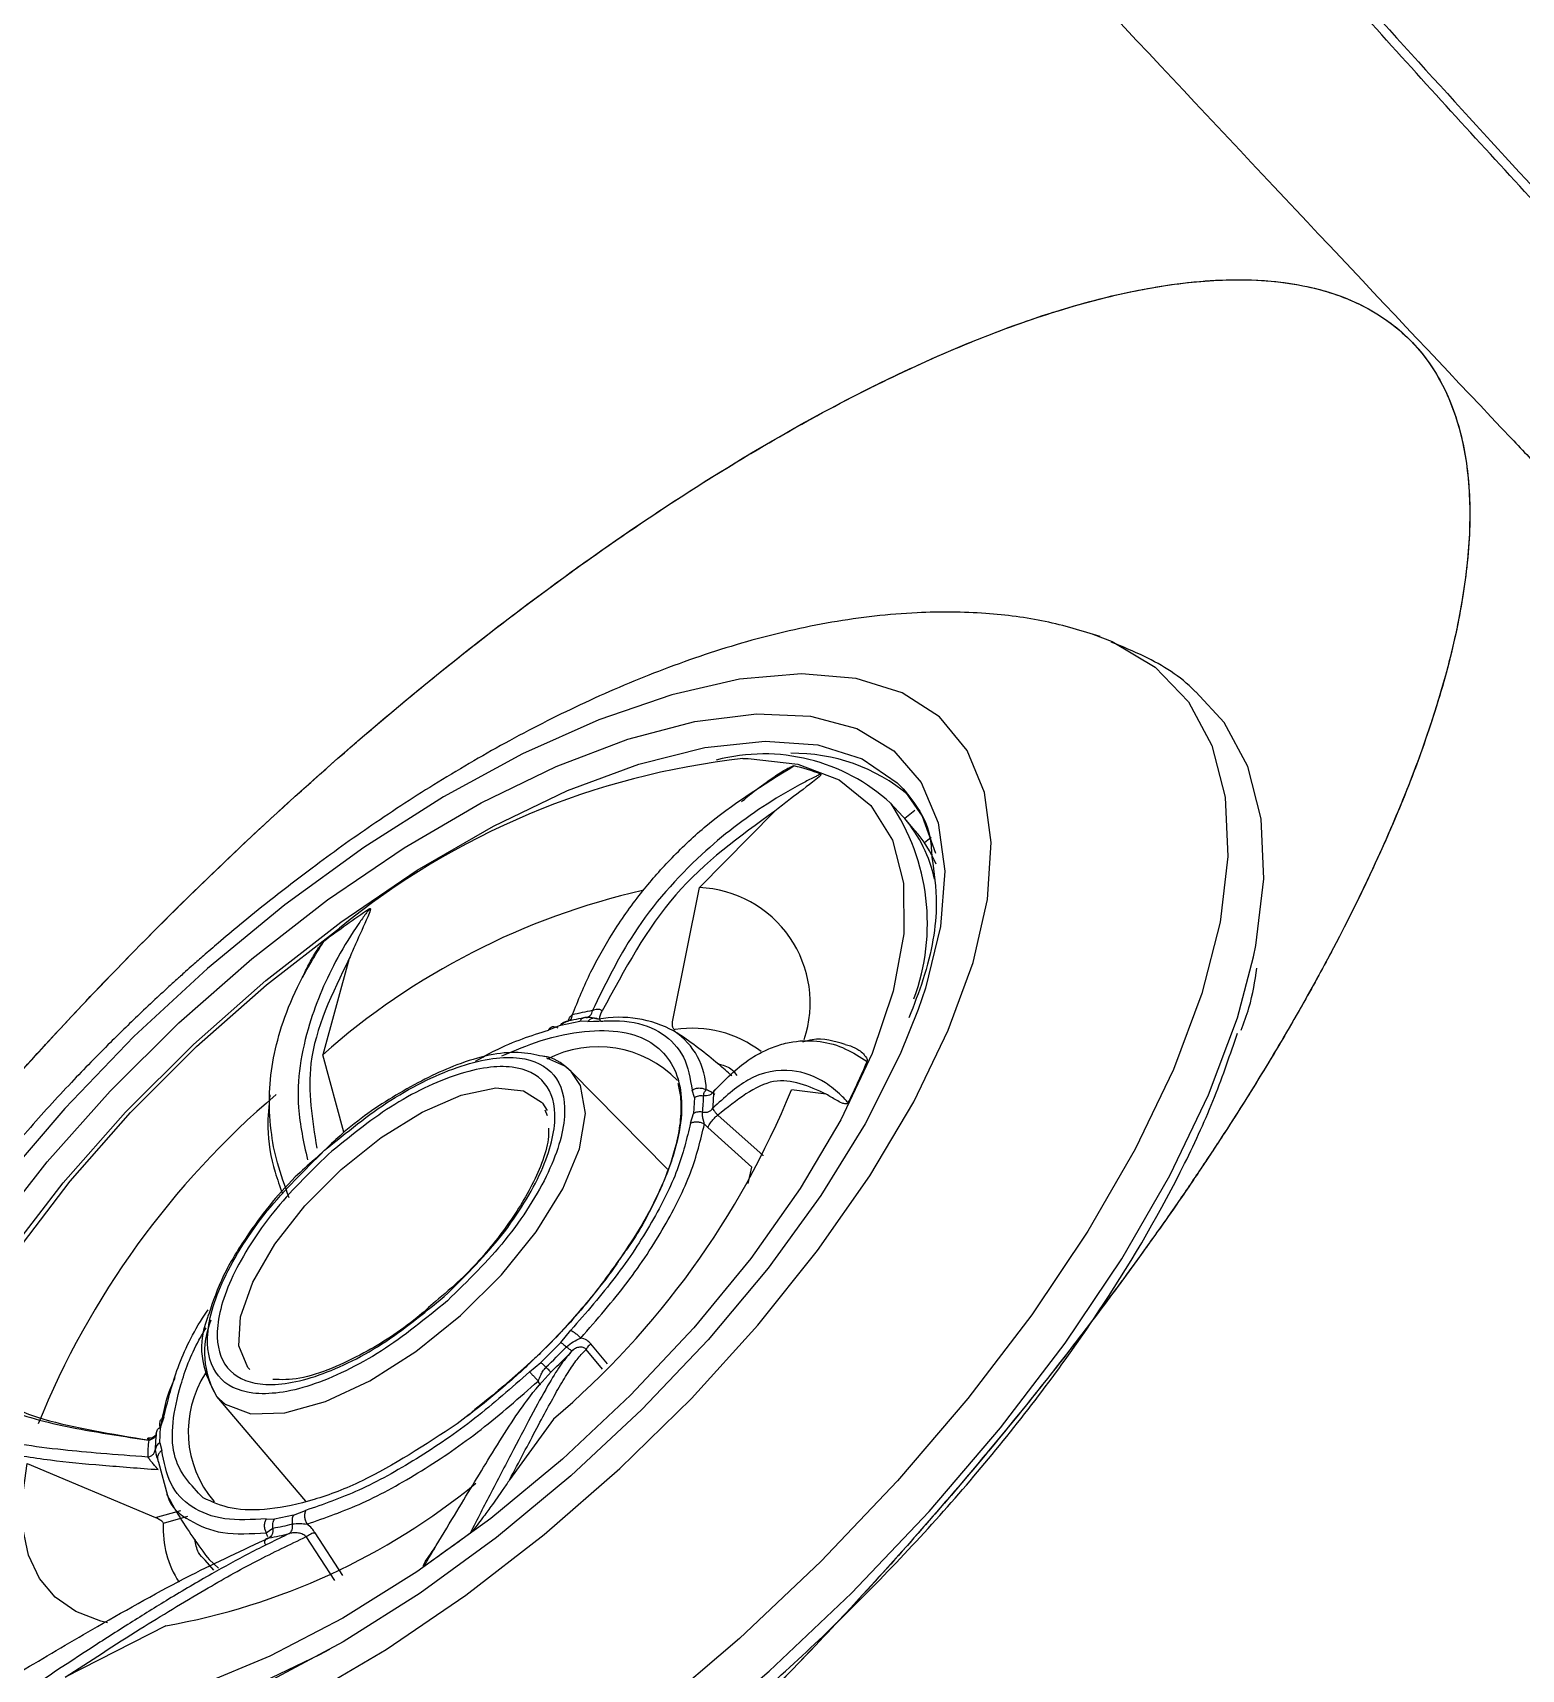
# Model space of a CAD drawing. Extents: x 956 to 1028, y 499 to 635.
# Drawn here: x 1014.928 to 1016.479, y 527.66 to 529.366 of the extents above; entities that cross this region are included whole.
import ezdxf

# ---------------------------------------------------------------- set-up
doc = ezdxf.new("R2010")
doc.units = 0
doc.header["$MEASUREMENT"] = 0
for name, color, linetype in [('1', 4, 'Continuous'), ('BDIM_CYAN', 4, 'Continuous'), ('DIM', 3, 'Continuous')]:
    doc.layers.add(name, color=color, linetype=linetype)

# ---------------------------------------------------------------- blocks, each defined once
blk = doc.blocks.new('MINI 2IN')
at = {"layer": 'BDIM_CYAN', "color": 3}
for p, q in [((-0.0102, -0.3457), (0.0663, -0.3294)), ((-0.0906, -0.3502), (-0.0918, -0.3775)), ((-0.0832, -0.3498), (-0.0843, -0.3764)), ((0.262, -0.3725), (0.2534, -0.4249)), ((0.2715, -0.3743), (0.2628, -0.428)), ((-0.3256, -0.391), (-0.34, -0.4011)), ((-0.072, -0.3856), (-0.0749, -0.3851)), ((-0.0239, -0.3809), (-0.0251, -0.3857)), ((-0.4483, -0.4052), (-0.4245, -0.4331)), ((-0.3566, -0.4019), (-0.3566, -0.402)), ((-0.3499, -0.465), (-0.3566, -0.402)), ((-0.34, -0.4011), (-0.3336, -0.4624)), ((-0.0695, -0.3996), (-0.0858, -0.402)), ((-0.0695, -0.3996), (-0.0401, -0.3981)), ((-0.0248, -0.3988), (-0.0401, -0.3981)), ((-0.2735, -0.4586), (-0.2673, -0.6014)), ((0.2337, -0.5991), (0.2386, -0.4558)), ((0.2578, -0.4536), (0.245, -0.4487)), ((0.2578, -0.4536), (0.2753, -0.4638)), ((0.2911, -0.4591), (0.2826, -0.4581)), ((0.2927, -0.455), (0.2911, -0.4591)), ((0.2956, -0.4541), (0.2957, -0.4542)), ((0.4336, -0.4577), (0.5473, -0.4884)), ((-0.3336, -0.4624), (-0.3333, -0.4675)), ((0.2813, -0.4699), (0.2753, -0.4638)), ((0.3576, -0.467), (0.3573, -0.4809)), ((-0.3443, -0.495), (-0.3324, -0.4833)), ((-0.3232, -0.478), (-0.3324, -0.4833)), ((-0.3443, -0.495), (-0.3478, -0.5023)), ((0.3404, -0.5266), (0.364, -0.5383)), ((-0.7092, -0.5299), (-0.7002, -0.5304)), ((0.3657, -0.5486), (0.3412, -0.5362)), ((-0.7155, -0.5623), (-0.7019, -0.563)), ((-0.7016, -0.5467), (-0.7019, -0.563)), ((0.3246, -0.5891), (0.3411, -0.5568)), ((0.4268, -0.6799), (0.3657, -0.5486)), ((-0.7019, -0.563), (-0.702, -0.5661)), ((-0.702, -0.5661), (-0.7019, -0.5848)), ((-0.3805, -0.5688), (-0.4952, -0.6535)), ((-0.2203, -0.5904), (-0.2183, -0.5843)), ((0.3103, -0.603), (0.3138, -0.5958)), ((0.3227, -0.5931), (0.3211, -0.5965)), ((0.3228, -0.5931), (0.3221, -0.5934)), ((0.3103, -0.603), (0.2984, -0.6147)), ((-0.3153, -0.6282), (-0.3093, -0.6342)), ((0.2891, -0.62), (0.2984, -0.6147)), ((-0.2918, -0.6444), (-0.3093, -0.6342)), ((-0.3012, -0.6424), (-0.3013, -0.6419)), ((-0.2987, -0.6433), (-0.2922, -0.6447)), ((-0.2918, -0.6444), (-0.279, -0.6493)), ((-0.6071, -0.6597), (-0.4952, -0.6535)), ((-0.0495, -0.7137), (-0.0876, -0.7884)), ((-0.0262, -0.7136), (-0.0078, -0.7134)), ((-0.1754, -0.8441), (-0.0876, -0.7884))]:
    blk.add_line(p, q, dxfattribs=at)
at = {"layer": 'BDIM_CYAN', "color": 3, "flags": 128}
for points in [[(0.2342, -0.0129), (0.118, -0.0035), (0, 0), (-0.1183, -0.0026), (-0.2352, -0.0111), (-0.349, -0.0256), (-0.4581, -0.0457), (-0.5611, -0.0713), (-0.6565, -0.1018), (-0.7428, -0.137), (-0.819, -0.1763), (-0.8743, -0.212)], [(-0.9763, -0.5737), (-0.986, -0.5543), (-1.0013, -0.5045), (-1.0027, -0.4542), (-0.9902, -0.4042), (-0.9642, -0.355), (-0.9248, -0.3075), (-0.8727, -0.2623), (-0.8086, -0.22), (-0.7334, -0.1812), (-0.6481, -0.1465), (-0.554, -0.1163), (-0.4523, -0.0911), (-0.3445, -0.0713), (-0.2322, -0.057), (-0.1168, -0.0485), (0, -0.046), (0.1165, -0.0494), (0.2311, -0.0587)], [(-0.8743, -0.212), (-0.884, -0.2191), (-0.9368, -0.2649), (-0.9766, -0.3131), (-1.0031, -0.3628), (-1.0156, -0.4135), (-1.0153, -0.4569)], [(0.1808, -0.2711), (0.0779, -0.2631), (-0.0267, -0.261), (-0.1311, -0.265), (-0.2335, -0.2749), (-0.332, -0.2906), (-0.4249, -0.3118), (-0.5105, -0.3381), (-0.5872, -0.3691), (-0.6538, -0.4041), (-0.7091, -0.4426), (-0.752, -0.4839), (-0.7817, -0.5273), (-0.7978, -0.5719), (-0.8, -0.617), (-0.7882, -0.6617), (-0.7626, -0.7053), (-0.7237, -0.747), (-0.6722, -0.7861), (-0.609, -0.8218), (-0.5353, -0.8535), (-0.4523, -0.8807), (-0.3615, -0.9028), (-0.2645, -0.9195), (-0.1632, -0.9305), (-0.0592, -0.9356), (0.0455, -0.9346), (0.1491, -0.9276), (0.2498, -0.9148)], [(0.3742, -0.3044), (0.2801, -0.285), (0.1808, -0.2711)], [(-0.5787, -0.4062), (-0.5335, -0.3843), (-0.4575, -0.3552), (-0.373, -0.3309), (-0.2816, -0.3118), (-0.185, -0.2984), (-0.0851, -0.2909), (0.0161, -0.2895), (0.1166, -0.2941), (0.2146, -0.3047), (0.308, -0.3211), (0.3952, -0.3429), (0.4743, -0.3698), (0.5439, -0.4012), (0.6025, -0.4365), (0.6154, -0.4459)], [(-0.6191, -0.7226), (-0.6232, -0.7189), (-0.6576, -0.6797), (-0.6783, -0.6388), (-0.685, -0.5969), (-0.6774, -0.555), (-0.6557, -0.514), (-0.6204, -0.4747), (-0.5722, -0.438), (-0.5122, -0.4047), (-0.4416, -0.3754), (-0.362, -0.3509), (-0.275, -0.3315), (-0.1825, -0.3178), (-0.0865, -0.31), (0.011, -0.3083), (0.1079, -0.3128), (0.2021, -0.3233), (0.2917, -0.3395), (0.3747, -0.3613), (0.4494, -0.388)], [(0.324, -0.3246), (0.3355, -0.3274), (0.4155, -0.3513), (0.4867, -0.3798), (0.5477, -0.4125), (0.5972, -0.4486), (0.6342, -0.4874), (0.6579, -0.5281), (0.6679, -0.5699), (0.6682, -0.5784)], [(-0.1996, -0.9045), (-0.2955, -0.891), (-0.386, -0.8718), (-0.4694, -0.8474), (-0.5439, -0.8182), (-0.6081, -0.7848), (-0.6609, -0.7478), (-0.7011, -0.708), (-0.728, -0.6661), (-0.7411, -0.6229), (-0.74, -0.5793), (-0.7249, -0.5362), (-0.696, -0.4943), (-0.6539, -0.4545), (-0.5993, -0.4176), (-0.5787, -0.4062)], [(0.6154, -0.4459), (0.6491, -0.475), (0.6827, -0.516), (0.7028, -0.5586), (0.7088, -0.6021), (0.7007, -0.6455), (0.6786, -0.6881), (0.643, -0.729), (0.5946, -0.7675), (0.5342, -0.8027), (0.4632, -0.834), (0.3827, -0.8608), (0.2946, -0.8825), (0.2003, -0.8988), (0.1018, -0.9092), (0.0011, -0.9137), (-0.1001, -0.9121), (-0.1996, -0.9045)], [(0.3535, -0.4838), (0.3538, -0.4784), (0.3527, -0.4651)], [(0.2337, -0.5991), (0.2325, -0.587), (0.2194, -0.5616), (0.1926, -0.5385), (0.1535, -0.5188), (0.1046, -0.5037), (0.0486, -0.4942), (-0.0111, -0.4907), (-0.0712, -0.4934), (-0.1282, -0.5023), (-0.1786, -0.5168), (-0.2197, -0.536), (-0.249, -0.5589), (-0.2647, -0.584), (-0.2673, -0.6014)], [(0.4765, -0.5006), (0.4806, -0.5066), (0.4932, -0.5316), (0.499, -0.5571), (0.498, -0.5827), (0.4901, -0.6081), (0.4755, -0.633), (0.4543, -0.6571), (0.4268, -0.6799)], [(-0.7216, -0.5871), (-0.7172, -0.5526), (-0.7016, -0.5148)], [(0.6879, -0.5806), (0.6835, -0.6151), (0.6651, -0.6577), (0.6329, -0.6988), (0.5875, -0.7376), (0.5298, -0.7732), (0.4609, -0.805), (0.3823, -0.8323), (0.2956, -0.8545), (0.2025, -0.8713), (0.105, -0.8821), (0.0049, -0.8869), (-0.0955, -0.8856), (-0.1944, -0.8781), (-0.2896, -0.8646), (-0.3793, -0.8453), (-0.4616, -0.8208), (-0.5349, -0.7914), (-0.5976, -0.7578), (-0.6485, -0.7207), (-0.6866, -0.6808), (-0.711, -0.6389), (-0.7212, -0.5959), (-0.7216, -0.5871)], [(-0.223, -0.5985), (-0.223, -0.597), (-0.2215, -0.5882)], [(0.1894, -0.5965), (0.1894, -0.5995), (0.1812, -0.6224), (0.1595, -0.6437), (0.1257, -0.6619), (0.0823, -0.6757), (0.0321, -0.6843), (-0.0214, -0.687), (-0.0746, -0.6837), (-0.1239, -0.6745), (-0.1659, -0.6601), (-0.1977, -0.6416), (-0.2171, -0.62), (-0.223, -0.5985)], [(-0.2673, -0.6014), (-0.2661, -0.61), (-0.2578, -0.6288)], [(0.5892, -0.7147), (0.5643, -0.7356), (0.51, -0.7707), (0.4446, -0.8021), (0.3693, -0.8291), (0.2858, -0.8511), (0.1958, -0.8677), (0.1013, -0.8784), (0.0043, -0.8832), (-0.0932, -0.8818), (-0.189, -0.8743)]]:
    blk.add_lwpolyline(points, dxfattribs=at)
at = {"layer": 'BDIM_CYAN', "color": 3}
for centre, radius, start, end in [((-0.0007, -1.7166), 1.4069, 82.1214, 84.5063), ((-0.0392, -1.2344), 0.8891, 88.1322, 115.6833), ((0.0602, -1.0495), 0.6998, 57.7508, 87.181), ((-0.1979, -1.0605), 0.7258, 111.1105, 114.8186), ((-0.0142, -1.2357), 0.8525, 91.838, 93.9301), ((-0.0142, -1.216), 0.8256, 91.838, 93.9301), ((-0.4798, -0.6171), 0.2245, 117.3099, 171.7189), ((0.1437, -0.6862), 0.2764, 57.4654, 61.8992), ((0.1386, -0.6837), 0.2677, 57.4654, 61.8992), ((-0.4109, -0.5678), 0.1202, 119.306, 225.4849), ((-0.2482, -0.5914), 0.1561, 131.136, 137.6268), ((-0.313, -0.4633), 0.1167, 190.1277, 236.7176), ((-0.3028, -0.542), 0.0746, 138.5277, 194.1301), ((-0.2409, -0.5919), 0.1511, 131.136, 137.6268), ((0.2916, -0.4655), 0.1027, 314.8561, 350.7483), ((-0.5598, -0.5675), 0.1422, 149.6293, 178.1601), ((-0.5682, -0.5498), 0.1334, 160.7338, 178.6653), ((-0.2287, -0.517), 0.1144, 181.5651, 255.5203), ((0.1975, -0.5164), 0.112, 284.8336, 358.1142), ((-0.2627, -0.5213), 0.119, 199.0793, 238.3342), ((-0.5369, -0.5534), 0.1861, 187.7313, 228.704), ((-0.507, -0.5667), 0.1957, 185.2777, 242.4136), ((0.1467, -0.5816), 0.0888, 295.3042, 348.6126), ((0.198, -0.4893), 0.1642, 311.2498, 312.894), ((0.2102, -0.5022), 0.1465, 312.8315, 317.6849), ((0.2141, -0.4953), 0.1561, 311.1369, 317.6263), ((-0.1777, -0.4006), 0.2764, 237.4654, 241.8992), ((-0.1727, -0.4071), 0.2677, 237.4654, 241.8992), ((-0.5106, -0.5795), 0.1753, 205.9015, 215.466), ((-0.0787, -0.0343), 0.7541, 240.5589, 269.3221), ((0.0054, 0.0984), 0.8891, 268.1322, 295.6833), ((-0.1478, -0.0721), 0.8033, 234.0746, 267.0571), ((-0.0329, 0.5253), 1.4069, 262.1214, 264.5065)]:
    blk.add_arc(centre, radius, start, end, dxfattribs=at)
for points, knots in [([(0.2291, -0.0014), (0.1705, 0.0035), (0.0498, 0.0137), (-0.1076, 0.0106), (-0.235, 0.0007), (-0.3634, -0.0154), (-0.5171, -0.046), (-0.6528, -0.0897), (-0.7475, -0.1305), (-0.788, -0.1531), (-0.8083, -0.1644)], [0, 0, 0, 0, 0.1532463, 0.3156719, 0.4003608, 0.4850674, 0.6578359, 0.8306045, 0.9152934, 1, 1, 1, 1]), ([(-0.8132, -0.1639), (-0.8206, -0.1677), (-0.8423, -0.1791), (-0.8583, -0.1923), (-0.8689, -0.2009)], [0, 0, 0, 0, 0.34367, 1, 1, 1, 1]), ([(-0.0726, -0.3852), (-0.067, -0.3846), (-0.0561, -0.3835), (-0.032, -0.3765), (-0.0003, -0.3656), (0.0409, -0.3505), (0.0863, -0.3337), (0.1189, -0.3217), (0.134, -0.3161)], [0, 0, 0, 0, 0.154219, 0.301464, 0.47799, 0.661716, 0.843633, 1, 1, 1, 1]), ([(0.1922, -0.323), (0.1914, -0.3232), (0.1894, -0.3238), (0.1832, -0.3257), (0.1641, -0.3315), (0.1216, -0.3444), (0.0583, -0.3631), (-0.0027, -0.3802), (-0.0294, -0.3826), (-0.0415, -0.3836)], [0, 0, 0, 0, 0.007324, 0.019564, 0.058649, 0.192116, 0.441769, 0.746986, 1, 1, 1, 1]), ([(0.0663, -0.3294), (0.0702, -0.3285), (0.0807, -0.326), (0.0966, -0.3225), (0.1117, -0.3193), (0.1228, -0.3174), (0.1296, -0.316), (0.1336, -0.3161), (0.134, -0.3161)], [0, 0, 0, 0, 0.191782, 0.518998, 0.728969, 0.85611, 0.98384, 1, 1, 1, 1]), ([(0.1922, -0.323), (0.1923, -0.323), (0.1925, -0.323), (0.1928, -0.3231), (0.193, -0.3232), (0.193, -0.3234), (0.1927, -0.3238), (0.1904, -0.3249), (0.183, -0.327), (0.1757, -0.3285), (0.1708, -0.3295)], [0, 0, 0, 0, 0.011819, 0.023754, 0.034559, 0.046367, 0.066558, 0.129614, 0.419573, 1, 1, 1, 1]), ([(0.0663, -0.3294), (0.0464, -0.3367), (0.0069, -0.3511), (-0.0317, -0.3648), (-0.0567, -0.3722), (-0.0725, -0.3759), (-0.0804, -0.3762), (-0.0843, -0.3764)], [0, 0, 0, 0, 0.284599, 0.565427, 0.713522, 0.857932, 1, 1, 1, 1]), ([(-0.4593, -0.3835), (-0.4592, -0.3834), (-0.459, -0.3834), (-0.4587, -0.3833), (-0.4583, -0.3833), (-0.4579, -0.3834), (-0.4572, -0.3836), (-0.4556, -0.3849), (-0.4527, -0.3905), (-0.4506, -0.3977), (-0.4489, -0.4033), (-0.4483, -0.4052)], [0, 0, 0, 0, 0.0055006, 0.0110552, 0.016084, 0.0215799, 0.030977, 0.0603237, 0.1952739, 0.7306037, 1, 1, 1, 1]), ([(-0.4593, -0.3835), (-0.4593, -0.3839), (-0.4593, -0.385), (-0.4593, -0.3884), (-0.4588, -0.3988), (-0.4552, -0.4212), (-0.4395, -0.4514), (-0.4035, -0.4743), (-0.3673, -0.474), (-0.3508, -0.4739)], [0, 0, 0, 0, 0.007325, 0.019566, 0.05865, 0.192116, 0.441769, 0.746986, 1, 1, 1, 1]), ([(-0.0881, -0.389), (-0.1135, -0.392), (-0.1642, -0.398), (-0.2321, -0.4158), (-0.2912, -0.4387), (-0.3192, -0.4579), (-0.3333, -0.4675)], [0, 0, 0, 0, 0.25, 0.5, 0.75, 1, 1, 1, 1]), ([(-0.0918, -0.3775), (-0.0909, -0.3775), (-0.0892, -0.3775), (-0.087, -0.3773), (-0.0852, -0.3769), (-0.0846, -0.3766), (-0.0843, -0.3764)], [0, 0, 0, 0, 0.245337, 0.5, 0.754663, 1, 1, 1, 1]), ([(-0.0918, -0.3775), (-0.0917, -0.3794), (-0.0915, -0.3836), (-0.0893, -0.3871), (-0.0881, -0.389)], [0, 0, 0, 0, 0.459104, 1, 1, 1, 1]), ([(-0.0708, -0.3923), (-0.0738, -0.3921), (-0.0798, -0.3919), (-0.0853, -0.3899), (-0.0881, -0.389)], [0, 0, 0, 0, 0.490746, 1, 1, 1, 1]), ([(-0.0843, -0.3764), (-0.0842, -0.3771), (-0.0841, -0.3784), (-0.083, -0.3807), (-0.0807, -0.3832), (-0.0769, -0.385), (-0.074, -0.3852), (-0.0726, -0.3852)], [0, 0, 0, 0, 0.111418, 0.230072, 0.482003, 0.743082, 1, 1, 1, 1]), ([(-0.0251, -0.3857), (-0.0271, -0.3866), (-0.0305, -0.3882), (-0.0357, -0.3903), (-0.039, -0.3906), (-0.0407, -0.3907)], [0, 0, 0, 0, 0.40286, 0.687897, 1, 1, 1, 1]), ([(0.2535, -0.4372), (0.235, -0.4293), (0.1979, -0.4135), (0.1287, -0.3972), (0.0535, -0.3868), (0.0011, -0.3861), (-0.0251, -0.3857)], [0, 0, 0, 0, 0.25, 0.5, 0.75, 1, 1, 1, 1]), ([(-0.6957, -0.5139), (-0.6869, -0.5008), (-0.6665, -0.4704), (-0.6204, -0.4336), (-0.5785, -0.4127), (-0.5656, -0.4063)], [0, 0, 0, 0, 0.34174, 0.798412, 1, 1, 1, 1]), ([(-0.4977, -0.4304), (-0.4988, -0.4288), (-0.5017, -0.4245), (-0.5042, -0.4177), (-0.5054, -0.4111), (-0.5049, -0.4064), (-0.5049, -0.4033), (-0.5028, -0.402), (-0.5026, -0.4018)], [0, 0, 0, 0, 0.191797, 0.519052, 0.729035, 0.856173, 0.983899, 1, 1, 1, 1]), ([(-0.3635, -0.4862), (-0.3802, -0.4872), (-0.4037, -0.4886), (-0.4297, -0.4827), (-0.4455, -0.477), (-0.4637, -0.4671), (-0.4815, -0.451), (-0.4957, -0.4281), (-0.5004, -0.4103), (-0.5026, -0.4018)], [0, 0, 0, 0, 0.229238, 0.322198, 0.414546, 0.50635, 0.67863, 0.847274, 1, 1, 1, 1]), ([(-0.4483, -0.4052), (-0.4405, -0.4235), (-0.4248, -0.4606), (-0.375, -0.4635), (-0.3499, -0.465)], [0, 0, 0, 0, 0.495173, 1, 1, 1, 1]), ([(-0.3232, -0.478), (-0.3098, -0.4688), (-0.2826, -0.4502), (-0.2253, -0.4279), (-0.1592, -0.4107), (-0.1101, -0.4049), (-0.0858, -0.402)], [0, 0, 0, 0, 0.2470114, 0.5, 0.7529886, 1, 1, 1, 1]), ([(-0.1734, -0.4228), (-0.1571, -0.4193), (-0.1206, -0.4113), (-0.0387, -0.403), (0.0255, -0.4068), (0.0673, -0.4093)], [0, 0, 0, 0, 0.220848, 0.4935038, 1, 1, 1, 1]), ([(-0.1734, -0.4227), (-0.1716, -0.4222), (-0.1576, -0.4184), (-0.1319, -0.4142), (-0.1007, -0.4098), (-0.0771, -0.4076), (-0.06, -0.4064), (-0.0477, -0.4058), (-0.0341, -0.4053), (-0.0245, -0.4052), (-0.0177, -0.4051)], [0, 0, 0, 0, 0.040062, 0.30443, 0.501937, 0.645566, 0.748575, 0.821934, 0.873992, 1, 1, 1, 1]), ([(-0.0248, -0.3988), (0.0002, -0.3992), (0.051, -0.3998), (0.1241, -0.4099), (0.1914, -0.4258), (0.2272, -0.4411), (0.245, -0.4487)], [0, 0, 0, 0, 0.247011, 0.5, 0.752989, 1, 1, 1, 1]), ([(-0.0177, -0.4051), (-0.0096, -0.4052), (0.0058, -0.4053), (0.0309, -0.4063), (0.0477, -0.4077), (0.0572, -0.4086)], [0, 0, 0, 0, 0.321146, 0.61203, 1, 1, 1, 1]), ([(0.0673, -0.4093), (0.1069, -0.4156), (0.1678, -0.4252), (0.2328, -0.4508), (0.2735, -0.4745), (0.3029, -0.5014), (0.3111, -0.5207), (0.3151, -0.5302)], [0, 0, 0, 0, 0.3148498, 0.4843389, 0.6574249, 0.8305108, 1, 1, 1, 1]), ([(-0.2249, -0.662), (-0.2387, -0.6572), (-0.2702, -0.646), (-0.3075, -0.6235), (-0.3363, -0.5967), (-0.3557, -0.5599), (-0.3486, -0.5132), (-0.3021, -0.4705), (-0.2428, -0.4426), (-0.2032, -0.4286), (-0.1778, -0.4237), (-0.1734, -0.4228)], [0, 0, 0, 0, 0.081146, 0.185521, 0.289897, 0.392103, 0.581966, 0.771829, 0.874035, 0.978411, 1, 1, 1, 1]), ([(-0.3414, -0.5176), (-0.3392, -0.5136), (-0.334, -0.5042), (-0.3191, -0.488), (-0.2957, -0.4697), (-0.2618, -0.4509), (-0.2195, -0.4342), (-0.1873, -0.4262), (-0.1734, -0.4227)], [0, 0, 0, 0, 0.112803, 0.270618, 0.415988, 0.619279, 0.835157, 1, 1, 1, 1]), ([(0.2534, -0.4249), (0.2531, -0.4267), (0.2524, -0.4307), (0.2531, -0.435), (0.2535, -0.4372)], [0, 0, 0, 0, 0.459354, 1, 1, 1, 1]), ([(0.2534, -0.4249), (0.254, -0.4252), (0.2552, -0.426), (0.2577, -0.4269), (0.2603, -0.4276), (0.262, -0.4278), (0.2628, -0.428)], [0, 0, 0, 0, 0.245337, 0.5, 0.754663, 1, 1, 1, 1]), ([(-0.4977, -0.4304), (-0.4917, -0.4405), (-0.484, -0.4534), (-0.4697, -0.4605), (-0.4666, -0.4621)], [0, 0, 0, 0, 0.785149, 1, 1, 1, 1]), ([(0.2647, -0.4476), (0.2625, -0.446), (0.2586, -0.4432), (0.2551, -0.439), (0.2535, -0.4372)], [0, 0, 0, 0, 0.571403, 1, 1, 1, 1]), ([(0.5473, -0.4884), (0.5168, -0.4835), (0.4609, -0.4744), (0.3832, -0.4595), (0.3183, -0.4447), (0.2811, -0.4335), (0.2628, -0.428)], [0, 0, 0, 0, 0.317509, 0.5834805, 0.7948327, 1, 1, 1, 1]), ([(0.2628, -0.428), (0.2629, -0.4286), (0.263, -0.43), (0.2641, -0.4329), (0.2663, -0.4364), (0.2698, -0.4401), (0.2725, -0.4416), (0.2739, -0.4424)], [0, 0, 0, 0, 0.111469, 0.230184, 0.482261, 0.743373, 1, 1, 1, 1]), ([(0.2739, -0.4424), (0.2887, -0.4467), (0.3172, -0.4551), (0.364, -0.4662), (0.4111, -0.476), (0.4602, -0.485), (0.5307, -0.4969), (0.583, -0.5046), (0.6198, -0.51)], [0, 0, 0, 0, 0.135552, 0.260798, 0.405842, 0.535564, 0.673856, 1, 1, 1, 1]), ([(-1.0151, -0.4569), (-1.0151, -0.4574), (-1.0145, -0.4791), (-1.0048, -0.5129), (-0.9903, -0.5432), (-0.9848, -0.5545)], [0, 0, 0, 0, 0.016619, 0.632672, 1, 1, 1, 1]), ([(0.2826, -0.4581), (0.2833, -0.4572), (0.2847, -0.4554), (0.2874, -0.4537), (0.29, -0.4529), (0.2916, -0.4531), (0.2923, -0.4532)], [0, 0, 0, 0, 0.266689, 0.531115, 0.778754, 1, 1, 1, 1]), ([(0.3411, -0.5568), (0.3412, -0.5566), (0.347, -0.5453), (0.3427, -0.5222), (0.3279, -0.489), (0.3034, -0.469), (0.2911, -0.4591)], [0, 0, 0, 0, 0.0073413, 0.3382277, 0.6691139, 1, 1, 1, 1]), ([(0.2923, -0.4532), (0.2932, -0.4536), (0.2949, -0.4543), (0.2971, -0.4543), (0.2984, -0.4537), (0.2991, -0.4529), (0.2996, -0.4518), (0.2997, -0.451), (0.2998, -0.4506)], [0, 0, 0, 0, 0.277554, 0.532524, 0.651828, 0.767234, 0.882133, 1, 1, 1, 1]), ([(0.6347, -0.5351), (0.6339, -0.535), (0.6319, -0.5346), (0.6257, -0.5334), (0.6061, -0.5296), (0.56, -0.5205), (0.481, -0.5039), (0.384, -0.4819), (0.3209, -0.4621), (0.2923, -0.4532)], [0, 0, 0, 0, 0.007325, 0.019566, 0.058651, 0.192116, 0.441769, 0.746986, 1, 1, 1, 1]), ([(-0.3508, -0.4739), (-0.3507, -0.4735), (-0.3504, -0.4727), (-0.3501, -0.4709), (-0.35, -0.4692), (-0.3499, -0.4678), (-0.3499, -0.4663), (-0.3499, -0.4654), (-0.3499, -0.465)], [0, 0, 0, 0, 0.277558, 0.532524, 0.651825, 0.767232, 0.882131, 1, 1, 1, 1]), ([(-0.3403, -0.4781), (-0.3411, -0.4772), (-0.3426, -0.4755), (-0.3455, -0.474), (-0.3484, -0.4734), (-0.3501, -0.4737), (-0.3508, -0.4739)], [0, 0, 0, 0, 0.266689, 0.531115, 0.778754, 1, 1, 1, 1]), ([(-0.3336, -0.4624), (-0.334, -0.4626), (-0.3349, -0.4631), (-0.3367, -0.4637), (-0.339, -0.4643), (-0.3416, -0.4648), (-0.3442, -0.4651), (-0.3465, -0.4652), (-0.3485, -0.4652), (-0.3494, -0.465), (-0.3499, -0.465)], [0, 0, 0, 0, 0.112211, 0.235183, 0.366441, 0.502102, 0.637431, 0.767756, 0.88937, 1, 1, 1, 1]), ([(-0.3333, -0.4675), (-0.3338, -0.4684), (-0.3345, -0.4695), (-0.3355, -0.4716), (-0.3367, -0.4737), (-0.3384, -0.4762), (-0.3397, -0.4775), (-0.3403, -0.4781)], [0, 0, 0, 0, 0.224307, 0.303573, 0.473827, 0.745729, 1, 1, 1, 1]), ([(0.2813, -0.4699), (0.293, -0.4794), (0.3166, -0.4986), (0.3324, -0.531), (0.3335, -0.5641), (0.3203, -0.5853), (0.3138, -0.5958)], [0, 0, 0, 0, 0.247011, 0.5, 0.752989, 1, 1, 1, 1]), ([(-0.386, -0.5047), (-0.3888, -0.5004), (-0.3936, -0.493), (-0.3927, -0.4854), (-0.3923, -0.4823)], [0, 0, 0, 0, 0.583848, 1, 1, 1, 1]), ([(-0.3883, -0.4855), (-0.3876, -0.4917), (-0.3851, -0.515), (-0.3804, -0.5408), (-0.3753, -0.5598), (-0.3747, -0.5619)], [0, 0, 0, 0, 0.242973, 0.91555, 1, 1, 1, 1]), ([(-0.3639, -0.4862), (-0.3639, -0.4865), (-0.3637, -0.4872), (-0.3636, -0.4866), (-0.3635, -0.4862)], [0, 0, 0, 0, 0.436642, 1, 1, 1, 1]), ([(-0.3622, -0.4829), (-0.3618, -0.4847), (-0.361, -0.4886), (-0.3595, -0.4912), (-0.3587, -0.4926)], [0, 0, 0, 0, 0.459352, 1, 1, 1, 1]), ([(-0.3525, -0.4901), (-0.3538, -0.491), (-0.3559, -0.4927), (-0.3579, -0.4926), (-0.3587, -0.4926)], [0, 0, 0, 0, 0.571404, 1, 1, 1, 1]), ([(-0.3403, -0.4781), (-0.3398, -0.4788), (-0.3387, -0.4801), (-0.3367, -0.4816), (-0.3345, -0.4828), (-0.3331, -0.4831), (-0.3324, -0.4833)], [0, 0, 0, 0, 0.257259, 0.51339, 0.762603, 1, 1, 1, 1]), ([(0.3408, -0.5586), (0.3424, -0.552), (0.3487, -0.5267), (0.3516, -0.501), (0.3537, -0.4821)], [0, 0, 0, 0, 0.260465, 1, 1, 1, 1]), ([(0.3573, -0.4809), (0.3576, -0.4843), (0.3584, -0.4922), (0.3533, -0.4997), (0.3505, -0.5039)], [0, 0, 0, 0, 0.446283, 1, 1, 1, 1]), ([(-0.3153, -0.6282), (-0.327, -0.6187), (-0.3506, -0.5994), (-0.3664, -0.567), (-0.3675, -0.5339), (-0.3543, -0.5127), (-0.3478, -0.5023)], [0, 0, 0, 0, 0.247012, 0.5, 0.752988, 1, 1, 1, 1]), ([(-0.022, -0.7133), (-0.0515, -0.7117), (-0.0968, -0.7094), (-0.1508, -0.6965), (-0.1876, -0.6832), (-0.2173, -0.6668), (-0.2444, -0.6431), (-0.2571, -0.6108), (-0.241, -0.5786), (-0.2114, -0.5552), (-0.1801, -0.5392), (-0.1419, -0.5264), (-0.0865, -0.5141), (-0.041, -0.5123), (-0.0114, -0.5112)], [0, 0, 0, 0, 0.119728, 0.18418, 0.25, 0.31582, 0.380272, 0.5, 0.619728, 0.68418, 0.75, 0.81582, 0.880272, 1, 1, 1, 1]), ([(-0.0114, -0.5112), (0.018, -0.5127), (0.0633, -0.515), (0.1174, -0.528), (0.1542, -0.5412), (0.1839, -0.5576), (0.211, -0.5813), (0.2237, -0.6136), (0.2076, -0.6458), (0.178, -0.6692), (0.1467, -0.6852), (0.1084, -0.698), (0.0531, -0.7103), (0.0076, -0.7121), (-0.022, -0.7133)], [0, 0, 0, 0, 0.119728, 0.18418, 0.25, 0.31582, 0.380272, 0.5, 0.619728, 0.68418, 0.75, 0.81582, 0.880272, 1, 1, 1, 1]), ([(-0.7216, -0.587), (-0.7205, -0.5677), (-0.7193, -0.5431), (-0.6998, -0.519), (-0.6957, -0.5139)], [0, 0, 0, 0, 0.785687, 1, 1, 1, 1]), ([(-0.0117, -0.5167), (-0.0397, -0.5178), (-0.0827, -0.5195), (-0.135, -0.5311), (-0.1712, -0.5432), (-0.2008, -0.5584), (-0.2288, -0.5804), (-0.244, -0.6109), (-0.232, -0.6414), (-0.2063, -0.6638), (-0.1783, -0.6793), (-0.1435, -0.6919), (-0.0924, -0.7041), (-0.0496, -0.7063), (-0.0217, -0.7077)], [0, 0, 0, 0, 0.119728, 0.18418, 0.25, 0.31582, 0.380272, 0.5, 0.619728, 0.68418, 0.75, 0.81582, 0.880272, 1, 1, 1, 1]), ([(-0.2101, -0.5735), (-0.2077, -0.5707), (-0.2011, -0.563), (-0.1818, -0.5515), (-0.1488, -0.5369), (-0.1001, -0.5242), (-0.0459, -0.5174), (-0.0132, -0.5186), (-0.0015, -0.519)], [0, 0, 0, 0, 0.091323, 0.249204, 0.391299, 0.637461, 0.870614, 1, 1, 1, 1]), ([(-0.0217, -0.7077), (0.0063, -0.7066), (0.0493, -0.7049), (0.1016, -0.6933), (0.1378, -0.6812), (0.1674, -0.6661), (0.1954, -0.644), (0.2106, -0.6136), (0.1986, -0.583), (0.1729, -0.5606), (0.1449, -0.5451), (0.11, -0.5325), (0.059, -0.5203), (0.0161, -0.5181), (-0.0117, -0.5167)], [0, 0, 0, 0, 0.119728, 0.18418, 0.25, 0.31582, 0.380272, 0.5, 0.619728, 0.68418, 0.75, 0.81582, 0.880272, 1, 1, 1, 1]), ([(-0.0015, -0.519), (0.007, -0.5191), (0.0392, -0.5191), (0.0838, -0.5272), (0.1275, -0.54), (0.1596, -0.5546), (0.1722, -0.5666), (0.1786, -0.5728)], [0, 0, 0, 0, 0.1035, 0.392673, 0.575575, 0.782789, 1, 1, 1, 1]), ([(0.3095, -0.52), (0.3096, -0.5204), (0.3097, -0.5209), (0.3093, -0.5193), (0.3093, -0.5192)], [0, 0, 0, 0, 0.923749, 1, 1, 1, 1]), ([(0.3151, -0.5302), (0.3158, -0.5484), (0.3171, -0.5849), (0.2668, -0.627), (0.2218, -0.6507), (0.1986, -0.6579), (0.1939, -0.6593)], [0, 0, 0, 0, 0.373476, 0.746951, 0.948, 1, 1, 1, 1]), ([(0.3657, -0.5486), (0.3651, -0.5472), (0.3637, -0.5444), (0.3632, -0.541), (0.3635, -0.5391), (0.3639, -0.5385), (0.364, -0.5383)], [0, 0, 0, 0, 0.355757, 0.72292, 0.91627, 1, 1, 1, 1]), ([(-0.377, -0.5608), (-0.3768, -0.561), (-0.3764, -0.5614), (-0.3762, -0.5624), (-0.3764, -0.5635), (-0.377, -0.5649), (-0.3783, -0.5668), (-0.3796, -0.568), (-0.3805, -0.5688)], [0, 0, 0, 0, 0.127623, 0.255996, 0.374285, 0.494115, 0.688929, 1, 1, 1, 1]), ([(-0.9802, -0.5665), (-0.9703, -0.5833), (-0.9505, -0.6169), (-0.9079, -0.6667), (-0.8532, -0.7174), (-0.7847, -0.7666), (-0.7056, -0.8109), (-0.6227, -0.8474), (-0.5383, -0.8769), (-0.4536, -0.9003), (-0.3698, -0.9182), (-0.2888, -0.9313), (-0.2173, -0.9396), (-0.1596, -0.9443), (-0.1179, -0.9466), (-0.088, -0.9477), (-0.0667, -0.9483), (-0.0517, -0.9485), (-0.041, -0.9486), (-0.0334, -0.9487), (-0.0251, -0.9487), (-0.0193, -0.9487), (-0.0151, -0.9487)], [0, 0, 0, 0, 0.068093, 0.135307, 0.209263, 0.298742, 0.387345, 0.47369, 0.555306, 0.633312, 0.70781, 0.777245, 0.84087, 0.886785, 0.919677, 0.943108, 0.959738, 0.971518, 0.979856, 0.985755, 0.989927, 1, 1, 1, 1]), ([(-0.0151, -0.9487), (-0.0112, -0.9486), (0.0015, -0.9486), (0.0291, -0.9481), (0.0722, -0.9466), (0.1291, -0.9431), (0.1956, -0.9368), (0.2681, -0.9272), (0.3438, -0.9139), (0.4203, -0.8967), (0.4966, -0.8752), (0.5719, -0.8492), (0.6457, -0.8179), (0.7173, -0.7807), (0.7856, -0.7366), (0.8488, -0.6853), (0.8998, -0.6304), (0.9277, -0.5913), (0.9382, -0.5722), (0.9392, -0.5704)], [0, 0, 0, 0, 0.009814, 0.031348, 0.068465, 0.116638, 0.173235, 0.235738, 0.302165, 0.371399, 0.442731, 0.516509, 0.592953, 0.672038, 0.753482, 0.837013, 0.922838, 0.992767, 1, 1, 1, 1]), ([(0.3185, -0.6008), (0.3197, -0.5989), (0.3218, -0.5957), (0.3238, -0.5911), (0.3246, -0.5891)], [0, 0, 0, 0, 0.571399, 1, 1, 1, 1]), ([(0.3301, -0.5835), (0.3301, -0.5842), (0.3301, -0.5856), (0.33, -0.5888), (0.3299, -0.5928), (0.3297, -0.5973), (0.3295, -0.5995), (0.3294, -0.6005)], [0, 0, 0, 0, 0.111467, 0.230181, 0.482258, 0.743371, 1, 1, 1, 1]), ([(0.4641, -0.7484), (0.4569, -0.7356), (0.4429, -0.7106), (0.4092, -0.6688), (0.3713, -0.627), (0.3436, -0.5978), (0.3301, -0.5835)], [0, 0, 0, 0, 0.280747, 0.545552, 0.776817, 1, 1, 1, 1]), ([(-0.2673, -0.6015), (-0.2664, -0.6112), (-0.2653, -0.6223), (-0.2571, -0.632), (-0.256, -0.6332)], [0, 0, 0, 0, 0.872722, 1, 1, 1, 1]), ([(0.1821, -0.6681), (0.1836, -0.6674), (0.2014, -0.6586), (0.2244, -0.6352), (0.2305, -0.6116), (0.2337, -0.5991)], [0, 0, 0, 0, 0.040731, 0.49375, 1, 1, 1, 1]), ([(0.3063, -0.6128), (0.3057, -0.6132), (0.3046, -0.6141), (0.3026, -0.6148), (0.3005, -0.615), (0.2991, -0.6148), (0.2984, -0.6147)], [0, 0, 0, 0, 0.257259, 0.51339, 0.762603, 1, 1, 1, 1]), ([(0.3063, -0.6128), (0.307, -0.6122), (0.3085, -0.6111), (0.3114, -0.6108), (0.3143, -0.6114), (0.316, -0.6124), (0.3168, -0.6129)], [0, 0, 0, 0, 0.2666892, 0.5311152, 0.7787539, 1, 1, 1, 1]), ([(0.3071, -0.6121), (0.3077, -0.6119), (0.3089, -0.6115), (0.3118, -0.6118), (0.3144, -0.6131), (0.3155, -0.6144), (0.3161, -0.6149)], [0, 0, 0, 0, 0.280799, 0.543416, 0.783777, 1, 1, 1, 1]), ([(0.4147, -0.7742), (0.4069, -0.7517), (0.3911, -0.7063), (0.3411, -0.6436), (0.3158, -0.6119)], [0, 0, 0, 0, 0.495173, 1, 1, 1, 1]), ([(0.3168, -0.6129), (0.3166, -0.6135), (0.3164, -0.6146), (0.3161, -0.615), (0.3159, -0.6147), (0.3158, -0.6141), (0.3158, -0.6132), (0.3158, -0.6124), (0.3158, -0.6119)], [0, 0, 0, 0, 0.277558, 0.532524, 0.651825, 0.767232, 0.882131, 1, 1, 1, 1]), ([(0.4254, -0.7994), (0.4245, -0.7927), (0.422, -0.7735), (0.4057, -0.7328), (0.3698, -0.6777), (0.3333, -0.6331), (0.3168, -0.6129)], [0, 0, 0, 0, 0.141781, 0.406989, 0.731223, 1, 1, 1, 1]), ([(0.3294, -0.6005), (0.3408, -0.6125), (0.3621, -0.635), (0.3922, -0.6677), (0.4163, -0.6961), (0.4364, -0.7228), (0.4512, -0.746), (0.4628, -0.7689), (0.4669, -0.7825), (0.469, -0.7894)], [0, 0, 0, 0, 0.154271, 0.288952, 0.454424, 0.575072, 0.714225, 0.852753, 1, 1, 1, 1]), ([(-0.6071, -0.6597), (-0.5621, -0.6648), (-0.4712, -0.675), (-0.3799, -0.6427), (-0.3339, -0.6264)], [0, 0, 0, 0, 0.495173, 1, 1, 1, 1]), ([(-0.3268, -0.618), (-0.3265, -0.6183), (-0.3258, -0.6187), (-0.3254, -0.6197), (-0.3256, -0.6209), (-0.3264, -0.6223), (-0.3278, -0.6236), (-0.3297, -0.6247), (-0.3317, -0.6257), (-0.3332, -0.6261), (-0.3339, -0.6264)], [0, 0, 0, 0, 0.11221, 0.235183, 0.36644, 0.502102, 0.63743, 0.767756, 0.889371, 1, 1, 1, 1]), ([(-0.3264, -0.6336), (-0.3273, -0.6334), (-0.329, -0.633), (-0.3311, -0.6317), (-0.3325, -0.6302), (-0.3332, -0.629), (-0.3337, -0.6277), (-0.3338, -0.6268), (-0.3339, -0.6264)], [0, 0, 0, 0, 0.277554, 0.532524, 0.651828, 0.767234, 0.882133, 1, 1, 1, 1]), ([(-0.3252, -0.6226), (-0.3245, -0.6234), (-0.3238, -0.6244), (-0.323, -0.6257), (-0.3223, -0.6267), (-0.3203, -0.6297), (-0.3182, -0.6315), (-0.3166, -0.6328)], [0, 0, 0, 0, 0.22908, 0.257055, 0.306679, 0.485356, 1, 1, 1, 1]), ([(0.2891, -0.62), (0.2756, -0.6291), (0.2482, -0.6475), (0.2088, -0.6647), (0.1832, -0.671), (0.1798, -0.6718)], [0, 0, 0, 0, 0.45918, 0.929471, 1, 1, 1, 1]), ([(0.2529, -0.6426), (0.2533, -0.6424), (0.2731, -0.6345), (0.2863, -0.6242), (0.2992, -0.6142)], [0, 0, 0, 0, 0.02364, 1, 1, 1, 1]), ([(-0.6683, -0.6561), (-0.6675, -0.6564), (-0.6655, -0.657), (-0.6593, -0.6588), (-0.6397, -0.6641), (-0.5936, -0.674), (-0.5146, -0.6804), (-0.4177, -0.67), (-0.3549, -0.6449), (-0.3264, -0.6336)], [0, 0, 0, 0, 0.007325, 0.019566, 0.058651, 0.192116, 0.441769, 0.746986, 1, 1, 1, 1]), ([(-0.3079, -0.6444), (-0.3226, -0.6514), (-0.3509, -0.6649), (-0.3973, -0.6801), (-0.4442, -0.6907), (-0.4931, -0.6963), (-0.5638, -0.6981), (-0.6164, -0.6882), (-0.6534, -0.6813)], [0, 0, 0, 0, 0.134858, 0.259599, 0.404069, 0.533562, 0.672142, 1, 1, 1, 1]), ([(-0.3166, -0.6328), (-0.3173, -0.6323), (-0.3187, -0.6313), (-0.3214, -0.6312), (-0.3241, -0.6319), (-0.3256, -0.6331), (-0.3264, -0.6336)], [0, 0, 0, 0, 0.266689, 0.531115, 0.778754, 1, 1, 1, 1]), ([(-0.3007, -0.6425), (-0.3017, -0.6431), (-0.3039, -0.6444), (-0.3065, -0.6444), (-0.3079, -0.6444)], [0, 0, 0, 0, 0.4915, 1, 1, 1, 1]), ([(-0.256, -0.6332), (-0.2512, -0.64), (-0.2362, -0.6609), (-0.1899, -0.687), (-0.1227, -0.7059), (-0.0664, -0.7143), (-0.0341, -0.7137), (-0.0262, -0.7136)], [0, 0, 0, 0, 0.1421354, 0.4365014, 0.6862679, 0.9223757, 1, 1, 1, 1]), ([(-0.6683, -0.6561), (-0.6683, -0.6561), (-0.6683, -0.656), (-0.6683, -0.6558), (-0.6681, -0.6557), (-0.6677, -0.6555), (-0.6667, -0.6553), (-0.6628, -0.6552), (-0.648, -0.6563), (-0.6288, -0.6582), (-0.6125, -0.6593), (-0.6071, -0.6597)], [0, 0, 0, 0, 0.0055006, 0.0110552, 0.016084, 0.0215799, 0.030977, 0.0603237, 0.1952739, 0.7306037, 1, 1, 1, 1]), ([(-0.2007, -0.6765), (-0.2085, -0.6747), (-0.2384, -0.6679), (-0.2617, -0.6572), (-0.279, -0.6493)], [0, 0, 0, 0, 0.261456, 1, 1, 1, 1]), ([(-0.5877, -0.6902), (-0.5904, -0.6902), (-0.6015, -0.6899), (-0.6176, -0.6885), (-0.6339, -0.6863), (-0.6435, -0.6845), (-0.6489, -0.6832), (-0.6517, -0.6822), (-0.653, -0.6817), (-0.6533, -0.6813), (-0.6534, -0.6813)], [0, 0, 0, 0, 0.113874, 0.473252, 0.703642, 0.842922, 0.923274, 0.967887, 0.991923, 1, 1, 1, 1]), ([(-0.0078, -0.7134), (0.0013, -0.7135), (0.0381, -0.7138), (0.0909, -0.7044), (0.146, -0.6882), (0.17, -0.6749), (0.1821, -0.6681)], [0, 0, 0, 0, 0.123269, 0.501901, 0.746612, 1, 1, 1, 1]), ([(0.0385, -0.7015), (0.0337, -0.7135), (0.0245, -0.7365), (0.0049, -0.7682), (-0.0185, -0.7963), (-0.0472, -0.8213), (-0.0806, -0.8428), (-0.1206, -0.8616), (-0.1517, -0.8705), (-0.1676, -0.8751)], [0, 0, 0, 0, 0.136039, 0.261937, 0.40799, 0.540278, 0.678402, 0.83502, 1, 1, 1, 1]), ([(-0.0184, -0.7945), (-0.0101, -0.7868), (0.0099, -0.7686), (0.0288, -0.7392), (0.0379, -0.7167), (0.0409, -0.7093)], [0, 0, 0, 0, 0.3261122, 0.779373, 1, 1, 1, 1]), ([(-0.2258, -0.8683), (-0.225, -0.8681), (-0.2229, -0.8677), (-0.2168, -0.8665), (-0.1976, -0.8622), (-0.1551, -0.8501), (-0.0921, -0.821), (-0.0352, -0.7759), (-0.0114, -0.7342), (-0.0022, -0.7181)], [0, 0, 0, 0, 0.007807, 0.020855, 0.062518, 0.204787, 0.470906, 0.796253, 1, 1, 1, 1]), ([(-0.1754, -0.8441), (-0.1379, -0.8292), (-0.071, -0.8025), (-0.0338, -0.7456), (-0.0175, -0.7206)], [0, 0, 0, 0, 0.560193, 1, 1, 1, 1]), ([(-0.2258, -0.8683), (-0.2259, -0.8683), (-0.2261, -0.8682), (-0.2264, -0.8681), (-0.2265, -0.8679), (-0.2266, -0.8677), (-0.2263, -0.8672), (-0.224, -0.8656), (-0.2121, -0.8601), (-0.195, -0.8529), (-0.1804, -0.8464), (-0.1754, -0.8441)], [0, 0, 0, 0, 0.005486, 0.011027, 0.016042, 0.021524, 0.030897, 0.060168, 0.194769, 0.728714, 1, 1, 1, 1]), ([(-0.126, -0.862), (-0.1283, -0.863), (-0.1351, -0.8662), (-0.1454, -0.8697), (-0.1552, -0.8728), (-0.1612, -0.8743), (-0.1647, -0.8749), (-0.1666, -0.8751), (-0.1674, -0.8751), (-0.1676, -0.8751)], [0, 0, 0, 0, 0.183736, 0.540803, 0.756652, 0.881162, 0.950285, 0.98752, 1, 1, 1, 1])]:
    blk.add_open_spline(points, degree=3, knots=knots, dxfattribs=at)
for points in [[(-0.0858, -0.402), (-0.0861, -0.4013), (-0.0866, -0.4), (-0.0873, -0.3967), (-0.0879, -0.3929), (-0.088, -0.3903), (-0.0881, -0.389)], [(-0.0726, -0.3852), (-0.0724, -0.3853), (-0.0721, -0.3855), (-0.0717, -0.387), (-0.0712, -0.3893), (-0.0709, -0.3913), (-0.0708, -0.3923)], [(-0.0695, -0.3996), (-0.0696, -0.3992), (-0.0699, -0.3984), (-0.0702, -0.3966), (-0.0706, -0.3946), (-0.0707, -0.393), (-0.0708, -0.3923)], [(-0.0407, -0.3907), (-0.0408, -0.3897), (-0.0409, -0.3877), (-0.0411, -0.3854), (-0.0413, -0.3839), (-0.0414, -0.3837), (-0.0415, -0.3836)], [(-0.0407, -0.3907), (-0.0407, -0.3915), (-0.0406, -0.3931), (-0.0404, -0.3951), (-0.0403, -0.3969), (-0.0402, -0.3977), (-0.0401, -0.3981)], [(-0.0248, -0.3988), (-0.0249, -0.3982), (-0.0249, -0.3968), (-0.025, -0.3935), (-0.0251, -0.3897), (-0.0251, -0.387), (-0.0251, -0.3857)], [(0.245, -0.4487), (0.2459, -0.4482), (0.2479, -0.4472), (0.2505, -0.4444), (0.2526, -0.441), (0.2532, -0.4385), (0.2535, -0.4372)], [(0.2739, -0.4424), (0.2731, -0.4423), (0.2715, -0.4422), (0.2689, -0.4432), (0.2665, -0.445), (0.2653, -0.4467), (0.2647, -0.4476)], [(0.2578, -0.4536), (0.2585, -0.4533), (0.2598, -0.4528), (0.2616, -0.4514), (0.2633, -0.4497), (0.2642, -0.4483), (0.2647, -0.4476)], [(0.2826, -0.4581), (0.2821, -0.4588), (0.2811, -0.4601), (0.2793, -0.4617), (0.2773, -0.4631), (0.2759, -0.4636), (0.2753, -0.4638)], [(0.2813, -0.4699), (0.2824, -0.4695), (0.2847, -0.4686), (0.2877, -0.466), (0.29, -0.4628), (0.2907, -0.4603), (0.2911, -0.4591)], [(-0.3232, -0.478), (-0.3243, -0.4776), (-0.3266, -0.4768), (-0.3297, -0.4743), (-0.3321, -0.4711), (-0.3329, -0.4687), (-0.3333, -0.4675)], [(-0.3635, -0.4862), (-0.3625, -0.486), (-0.3607, -0.4856), (-0.3576, -0.4863), (-0.3548, -0.4877), (-0.3533, -0.4893), (-0.3525, -0.4901)], [(-0.3478, -0.5023), (-0.349, -0.502), (-0.3515, -0.5014), (-0.3548, -0.4991), (-0.3575, -0.4961), (-0.3583, -0.4937), (-0.3587, -0.4926)], [(-0.3443, -0.495), (-0.3451, -0.4948), (-0.3466, -0.4945), (-0.3488, -0.4934), (-0.3509, -0.4919), (-0.352, -0.4907), (-0.3525, -0.4901)], [(0.3138, -0.5958), (0.315, -0.5958), (0.3175, -0.5959), (0.3208, -0.5946), (0.3234, -0.5923), (0.3242, -0.5902), (0.3246, -0.5891)], [(0.3103, -0.603), (0.3111, -0.6031), (0.3126, -0.6033), (0.3148, -0.6029), (0.3169, -0.6021), (0.318, -0.6012), (0.3185, -0.6008)], [(0.3294, -0.6005), (0.3285, -0.6), (0.3266, -0.599), (0.3236, -0.5987), (0.3207, -0.5992), (0.3192, -0.6003), (0.3185, -0.6008)], [(-0.3153, -0.6282), (-0.3164, -0.6284), (-0.3187, -0.6287), (-0.3217, -0.6277), (-0.3241, -0.6257), (-0.3248, -0.6236), (-0.3252, -0.6226)], [(0.2891, -0.62), (0.2903, -0.6202), (0.2926, -0.6205), (0.2957, -0.6194), (0.2981, -0.6173), (0.2988, -0.6152), (0.2992, -0.6142)], [(-0.3166, -0.6328), (-0.3161, -0.6332), (-0.3151, -0.634), (-0.3133, -0.6346), (-0.3113, -0.6347), (-0.31, -0.6344), (-0.3093, -0.6342)], [(-0.3079, -0.6444), (-0.3071, -0.6438), (-0.3056, -0.6425), (-0.303, -0.6418), (-0.3006, -0.6419), (-0.2994, -0.6428), (-0.2987, -0.6433)], [(-0.2918, -0.6444), (-0.2925, -0.6446), (-0.2938, -0.645), (-0.2956, -0.6449), (-0.2974, -0.6444), (-0.2983, -0.6436), (-0.2987, -0.6433)], [(-0.279, -0.6493), (-0.28, -0.6496), (-0.2819, -0.6501), (-0.2846, -0.6493), (-0.2866, -0.6474), (-0.2873, -0.6454), (-0.2876, -0.6444)]]:
    blk.add_open_spline(points, degree=3, dxfattribs=at)
blk = doc.blocks.new('2026 SX')
at = {"layer": '1', "color": 3}
for points, knots in [([(57.5408, 19.9915), (57.566, 19.9717), (57.6198, 19.9294), (57.727, 19.8447), (57.8621, 19.7375), (58.0205, 19.6096), (58.1766, 19.4803), (58.33, 19.3491), (58.53, 19.1709), (58.7722, 18.9432), (59.0517, 18.6647), (59.2645, 18.4425), (59.4401, 18.2546), (59.6131, 18.067), (59.8352, 17.8214), (60.0823, 17.5452), (60.3259, 17.2735), (60.5642, 17.0108), (60.7979, 16.7578), (61.0286, 16.5149), (61.2063, 16.3338), (61.3325, 16.2081), (61.4068, 16.135), (61.4816, 16.0624), (61.5567, 15.9904), (61.6322, 15.9188), (61.6825, 15.872), (61.7078, 15.8485)], [0, 0, 0, 0, 0.014666, 0.03125, 0.062502, 0.093752, 0.125, 0.15625, 0.1875, 0.25, 0.3125, 0.374999, 0.398083, 0.4375, 0.5, 0.5625, 0.625, 0.688553, 0.75, 0.81166, 0.875, 0.895304, 0.91582, 0.936547, 0.957486, 0.978637, 1, 1, 1, 1]), ([(57.6015, 19.9197), (57.7425, 19.7676), (58.0245, 19.4632), (58.4695, 18.9762), (58.9212, 18.4852), (59.3678, 18.0027), (59.8005, 17.5379), (60.2021, 17.1093), (60.4713, 16.823), (60.5969, 16.6902), (60.6088, 16.6775)], [0, 0, 0, 0, 0.141604, 0.283378, 0.425283, 0.567443, 0.709455, 0.851671, 0.985882, 1, 1, 1, 1]), ([(61.7117, 15.8525), (61.7013, 15.8626), (61.6782, 15.885), (61.6403, 15.9217), (61.5994, 15.9611), (61.5585, 16.0004), (61.5198, 16.0376), (61.4809, 16.0748), (61.4417, 16.1124), (61.3876, 16.1643), (61.3189, 16.2304), (61.2346, 16.3118), (61.1027, 16.4403), (60.9222, 16.6195), (60.7155, 16.8338), (60.53, 17.0339), (60.3675, 17.2141), (60.2041, 17.3992), (60.0368, 17.5906), (59.8715, 17.78), (59.708, 17.9655), (59.5487, 18.1433), (59.3855, 18.3213), (59.2186, 18.4982), (59.0459, 18.6739), (58.9207, 18.7984), (58.8515, 18.8631), (58.8443, 18.8698)], [0, 0, 0, 0, 0.01222, 0.027179, 0.044374, 0.059593, 0.074203, 0.088609, 0.103635, 0.118526, 0.149287, 0.180252, 0.211631, 0.293996, 0.376263, 0.435047, 0.494291, 0.551274, 0.610192, 0.671902, 0.724406, 0.77832, 0.832459, 0.885161, 0.938915, 0.993682, 1, 1, 1, 1]), ([(58.644, 15.5614), (58.6478, 15.5674), (58.6554, 15.5796), (58.6671, 15.5978), (58.6789, 15.6161), (58.691, 15.6344), (58.7032, 15.6527), (58.7156, 15.671), (58.7283, 15.6894), (58.7564, 15.7296), (58.8015, 15.7917), (58.8691, 15.8792), (58.9434, 15.9695), (59.0278, 16.0659), (59.1192, 16.1637), (59.2207, 16.2649), (59.3284, 16.3647), (59.4437, 16.4632), (59.5636, 16.5566), (59.6874, 16.6436), (59.8117, 16.7205), (59.9337, 16.7847), (60.0502, 16.8342), (60.1583, 16.8672), (60.2552, 16.8828), (60.3388, 16.881), (60.4076, 16.8625), (60.4605, 16.8291), (60.4985, 16.7823), (60.5214, 16.7249), (60.531, 16.6581), (60.5283, 16.5859), (60.5152, 16.5084), (60.4937, 16.43), (60.4646, 16.3494), (60.4307, 16.2709), (60.392, 16.1924), (60.3574, 16.1293), (60.3284, 16.0797), (60.3071, 16.0446), (60.2849, 16.0091), (60.2693, 15.9852), (60.2615, 15.9732)], [0, 0, 0, 0, 0.0052918, 0.0105735, 0.0158464, 0.0211123, 0.0263725, 0.0316286, 0.0368821, 0.0421346, 0.0661073, 0.0899127, 0.1169164, 0.1438749, 0.1741422, 0.2043847, 0.2378118, 0.2713269, 0.3070404, 0.344068, 0.3822018, 0.421196, 0.4607794, 0.5006647, 0.54055, 0.5801139, 0.6190413, 0.6570523, 0.6932626, 0.7294957, 0.7628141, 0.7961544, 0.8262424, 0.8563909, 0.8832663, 0.9101982, 0.9340189, 0.9578909, 0.9684068, 0.978923, 0.9894503, 1, 1, 1, 1]), ([(58.644, 15.5614), (58.6471, 15.5662), (58.654, 15.577), (58.6654, 15.595), (58.68, 15.6176), (58.6966, 15.6429), (58.7218, 15.6803), (58.7534, 15.7253), (58.8048, 15.7959), (58.8743, 15.8861), (58.9721, 16.0038), (59.0704, 16.1124), (59.1712, 16.2162), (59.2653, 16.3071), (59.4047, 16.4321), (59.5808, 16.5724), (59.7541, 16.6872), (59.8863, 16.7605), (59.9802, 16.8051), (60.0705, 16.8405), (60.1544, 16.8653), (60.2328, 16.8796), (60.2996, 16.8827), (60.3618, 16.8758), (60.4325, 16.8525), (60.498, 16.7947), (60.5338, 16.6882), (60.5275, 16.547), (60.4794, 16.3766), (60.4124, 16.2298), (60.3568, 16.1283), (60.3302, 16.0826), (60.3102, 16.0496), (60.2923, 16.0209), (60.2773, 15.9973), (60.2657, 15.9796), (60.2615, 15.9732)], [0, 0, 0, 0, 0.0042563, 0.0094475, 0.0156177, 0.023851, 0.0312307, 0.0478168, 0.0624649, 0.0915579, 0.1249538, 0.1639459, 0.1874374, 0.2196137, 0.2500126, 0.3124779, 0.3749859, 0.4061824, 0.4374612, 0.4675272, 0.5001851, 0.5309145, 0.5627125, 0.5900577, 0.6253028, 0.6877194, 0.7502023, 0.812643, 0.8751496, 0.9375321, 0.9548165, 0.96877, 0.9790533, 0.9843852, 0.9943633, 1, 1, 1, 1]), ([(60.2615, 15.9732), (60.2582, 15.9683), (60.2512, 15.9576), (60.2394, 15.94), (60.2235, 15.9168), (60.2064, 15.8924), (60.1863, 15.8644), (60.1554, 15.8218), (60.1013, 15.7503), (60.0236, 15.654), (59.9018, 15.5133), (59.7386, 15.3426), (59.5324, 15.1537), (59.324, 14.9882), (59.1505, 14.8721), (59.0224, 14.7998), (58.9305, 14.7549), (58.847, 14.7207), (58.7375, 14.686), (58.6187, 14.6694), (58.5264, 14.6879), (58.4709, 14.7227), (58.4384, 14.7589), (58.4149, 14.8049), (58.4013, 14.8603), (58.3977, 14.9251), (58.4038, 14.9935), (58.4193, 15.0731), (58.4465, 15.1656), (58.4853, 15.2641), (58.5212, 15.341), (58.5464, 15.3907), (58.5651, 15.426), (58.5843, 15.4607), (58.6038, 15.4948), (58.6236, 15.5283), (58.6373, 15.5504), (58.644, 15.5614)], [0, 0, 0, 0, 0.0043539, 0.0095477, 0.0156197, 0.0250098, 0.031232, 0.0404145, 0.0624668, 0.0940605, 0.1250181, 0.1874785, 0.2499332, 0.3123518, 0.3748208, 0.4100819, 0.4373565, 0.4686772, 0.4998833, 0.5637819, 0.6247483, 0.6561778, 0.6873116, 0.7177726, 0.7499563, 0.7809432, 0.8124605, 0.8385104, 0.8750312, 0.913068, 0.9375244, 0.9486658, 0.9595074, 0.9700552, 0.9803155, 0.9902949, 1, 1, 1, 1]), ([(60.2615, 15.9732), (60.2574, 15.9672), (60.2494, 15.955), (60.237, 15.9367), (60.2244, 15.9183), (60.2116, 15.8999), (60.1985, 15.8814), (60.175, 15.8486), (60.1403, 15.8016), (60.0914, 15.7382), (60.0387, 15.6729), (59.9598, 15.5795), (59.849, 15.4569), (59.699, 15.3061), (59.5316, 15.1543), (59.3828, 15.0347), (59.2606, 14.9464), (59.1667, 14.8841), (59.0743, 14.8284), (58.9833, 14.7799), (58.896, 14.7399), (58.813, 14.709), (58.7359, 14.6878), (58.6655, 14.6766), (58.6026, 14.6755), (58.5482, 14.6841), (58.502, 14.7021), (58.468, 14.7263), (58.4433, 14.7539), (58.4287, 14.7778), (58.419, 14.7993), (58.4128, 14.8169), (58.4077, 14.8355), (58.4038, 14.8551), (58.4011, 14.8759), (58.3994, 14.8976), (58.3993, 14.9129), (58.3993, 14.9206)], [0, 0, 0, 0, 0.006972, 0.013949, 0.020933, 0.027926, 0.03493, 0.041946, 0.065014, 0.088095, 0.113422, 0.138776, 0.19422, 0.254574, 0.319771, 0.389506, 0.426408, 0.463222, 0.501613, 0.539904, 0.579163, 0.61837, 0.657812, 0.697165, 0.736069, 0.774928, 0.812655, 0.850411, 0.876889, 0.903439, 0.917269, 0.931061, 0.94483, 0.958592, 0.972364, 0.986161, 1, 1, 1, 1]), ([(56.5161, 10.0688), (56.7281, 10.2839), (57.1575, 10.7194), (57.8095, 11.381), (58.4773, 12.0593), (59.2308, 12.8251), (60.0544, 13.6632), (60.9328, 14.558), (61.5082, 15.1446), (61.7909, 15.4328)], [0, 0, 0, 0, 0.120417, 0.243889, 0.370416, 0.5, 0.672326, 0.83899, 1, 1, 1, 1])]:
    blk.add_open_spline(points, degree=3, knots=knots, dxfattribs=at)
at = {"layer": 'DIM', "rotation": 222.237030481085}
blk.add_blockref('MINI 2IN', (59.7993, 15.4309), dxfattribs=at)

msp = doc.modelspace()

# ---------------------------------------------------------------- block references
at = {"layer": '1'}
msp.add_blockref('2026 SX', (955.8964, 512.2273), dxfattribs=at)

doc.saveas('drawing.dxf')
